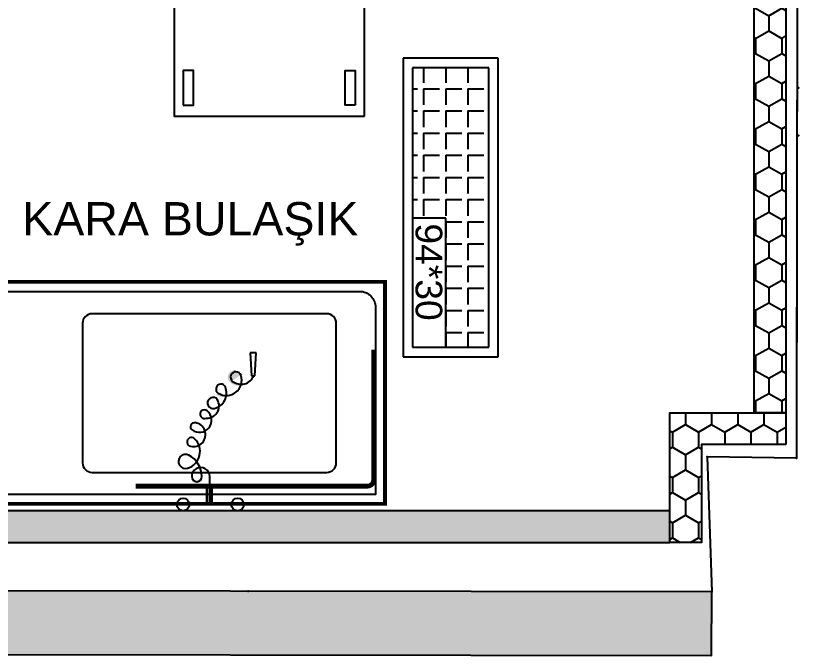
# Model space of a CAD drawing. Header units: millimetres. Extents: x 17474 to 44983, y -1049 to 14585.
# Drawn here: x 19533.3 to 19780.1, y -155.5 to 46.2 of the extents above; entities that cross this region are included whole.
import ezdxf

# ---------------------------------------------------------------- set-up
doc = ezdxf.new("R2010")
doc.units = ezdxf.units.MM
for name, color, linetype in [('-DWG_ANA', 7, 'Continuous'), ('-DWG_DETAY1', 7, 'Continuous'), ('-DWG_DETAY2', 7, 'Continuous'), ('10 CM  SOĞUK ODA PANEL-PASLANMAZ KAPLAMA', 253, 'Continuous'), ('DUVARIC', 254, 'Continuous'), ('Kıtc-002 Çizgi', 7, 'Continuous'), ('Kıtc-028 Yer Izgarası', 252, 'Continuous'), ('NOKTA', 7, 'Continuous'), ('S2000-001 Duvar', 6, 'Continuous'), ('S2000-002 Çizgi', 7, 'Continuous')]:
    doc.layers.add(name, color=color, linetype=linetype)
doc.styles.get("Standard").update_dxf_attribs({"font": 'arial.ttf'})
doc.styles.add('X_Roads$0$Standard', font='arial.ttf')

# ---------------------------------------------------------------- blocks, each defined once
blk = doc.blocks.new('A$C4B0A774B')
at = {"layer": 'S2000-002 Çizgi'}
for points in [[(0, 60), (0, 0), (60, 0), (60, 60)], [(2.89, 56.62), (6.08, 56.62), (6.08, 45.6), (2.89, 45.6)], [(57.11, 56.62), (53.92, 56.62), (53.92, 45.6), (57.11, 45.6)], [(2.89, 3.38), (6.08, 3.38), (6.08, 14.4), (2.89, 14.4)], [(57.11, 3.38), (53.92, 3.38), (53.92, 14.4), (57.11, 14.4)]]:
    blk.add_lwpolyline(points, close=True, dxfattribs=at)
blk = doc.blocks.new('A$C11D46695')
at = {"layer": 'Kıtc-028 Yer Izgarası'}
for p, q in [((94.1, 30), (0, 30)), ((0, 30), (0, 0)), ((94.1, 0), (94.1, 30)), ((91.1, 27), (3, 27)), ((3, 27), (3, 3)), ((9.65, 20.4), (9.65, 25.48)), ((16.63, 20.4), (16.63, 25.48)), ((23.62, 20.4), (23.62, 25.48)), ((30.6, 20.4), (30.6, 25.48)), ((37.59, 20.4), (37.59, 25.48)), ((44.57, 20.4), (44.57, 25.48)), ((51.56, 20.4), (51.56, 25.48)), ((58.54, 20.4), (58.54, 25.48)), ((65.53, 20.4), (65.53, 25.48)), ((72.51, 20.4), (72.51, 25.48)), ((79.5, 20.4), (79.5, 25.48)), ((86.48, 20.4), (86.48, 25.48)), ((91.1, 3), (91.1, 27)), ((3, 20.4), (7.74, 20.4)), ((9.65, 20.4), (14.73, 20.4)), ((16.63, 20.4), (21.71, 20.4)), ((23.62, 20.4), (28.7, 20.4)), ((30.6, 20.4), (35.68, 20.4)), ((37.59, 20.4), (42.67, 20.4)), ((44.57, 20.4), (49.65, 20.4)), ((51.56, 20.4), (56.64, 20.4)), ((58.54, 20.4), (63.62, 20.4)), ((65.53, 20.4), (70.61, 20.4)), ((72.51, 20.4), (77.59, 20.4)), ((79.5, 20.4), (84.58, 20.4)), ((86.48, 20.4), (91.1, 20.4)), ((9.65, 13.42), (9.65, 18.5)), ((16.63, 13.42), (16.63, 18.5)), ((23.62, 13.42), (23.62, 18.5)), ((30.6, 13.42), (30.6, 18.5)), ((37.59, 13.42), (37.59, 18.5)), ((44.57, 13.42), (44.57, 18.5)), ((51.56, 13.42), (51.56, 18.5)), ((58.54, 13.42), (58.54, 18.5)), ((65.53, 13.42), (65.53, 18.5)), ((72.51, 13.42), (72.51, 18.5)), ((79.5, 13.42), (79.5, 18.5)), ((86.48, 13.42), (86.48, 18.5)), ((3, 13.42), (7.74, 13.42)), ((9.65, 13.42), (14.73, 13.42)), ((16.63, 13.42), (21.71, 13.42)), ((23.62, 13.42), (28.7, 13.42)), ((30.6, 13.42), (35.68, 13.42)), ((37.59, 13.42), (42.67, 13.42)), ((44.57, 13.42), (49.65, 13.42)), ((91.1, 13.5), (50.37, 13.5)), ((50.37, 13.5), (50.37, 3)), ((51.56, 13.42), (56.64, 13.42)), ((58.54, 13.42), (63.62, 13.42)), ((65.53, 13.42), (70.61, 13.42)), ((72.51, 13.42), (77.59, 13.42)), ((79.5, 13.42), (84.58, 13.42)), ((86.48, 13.42), (91.1, 13.42)), ((91.1, 3), (91.1, 13.5)), ((9.65, 6.43), (9.65, 11.51)), ((16.63, 6.43), (16.63, 11.51)), ((23.62, 6.43), (23.62, 11.51)), ((30.6, 6.43), (30.6, 11.51)), ((37.59, 6.43), (37.59, 11.51)), ((44.57, 6.43), (44.57, 11.51)), ((3, 6.43), (7.74, 6.43)), ((9.65, 6.43), (14.73, 6.43)), ((16.63, 6.43), (21.71, 6.43)), ((23.62, 6.43), (28.7, 6.43)), ((30.6, 6.43), (35.68, 6.43)), ((37.59, 6.43), (42.67, 6.43)), ((44.57, 6.43), (49.65, 6.43)), ((3, 3), (91.1, 3)), ((9.65, 3), (9.65, 4.53)), ((16.63, 3), (16.63, 4.53)), ((23.62, 3), (23.62, 4.53)), ((30.6, 3), (30.6, 4.53)), ((37.59, 3), (37.59, 4.53)), ((44.57, 3), (44.57, 4.53)), ((50.37, 3), (91.1, 3)), ((0, 0), (94.1, 0))]:
    blk.add_line(p, q, dxfattribs=at)
blk.add_text('94*30', height=8.4, rotation=360, dxfattribs=at).set_placement((52.07, 3.94))
blk = doc.blocks.new('A$C7BE05278')
at = {"layer": 'S2000-002 Çizgi'}
blk.add_hatch(color=256, dxfattribs=at).paths.add_polyline_path([(15.9, 41.65), (14.34, 41.67), (14.4, 47.58), (15.96, 47.57)], flags=0)
h = blk.add_hatch(color=256, dxfattribs=at)
h.paths.add_polyline_path([(4.65, 9.9, -0.025454), (4.81, 10.42, 0.278063), (0.77, 7.52), (1.23, 7.32, -0.265675)])
h.paths.add_polyline_path([(5.35, 10.43, 0.028094), (4.81, 10.42, 0.025454), (4.65, 9.9, -0.030609), (5.18, 9.93, -0.027259)])
h.paths.add_polyline_path([(5.35, 10.43, 0.027259), (5.18, 9.93, -0.171751), (7.9, 8.98), (7.9, 8.98), (5.22, 7.15, -0.147228), (5.18, 9.93, 0.030609), (4.65, 9.9, 0.138731), (4.75, 7, 1.347306), (8.21, 9.37, 0.162476)])
h.paths.add_polyline_path([(12.46, 12.66), (12.73, 13.08, 0.483116), (4.81, 10.42, -0.028094), (5.35, 10.43, -0.470681)])
for p, q in [((14.4, 47.58), (14.34, 41.67)), ((14.4, 47.58), (14.34, 41.67)), ((15.96, 47.57), (14.4, 47.58)), ((15.96, 47.57), (14.4, 47.58)), ((15.05, 47.56), (14.97, 38.92)), ((15.9, 41.65), (15.96, 47.57)), ((15.9, 41.65), (15.96, 47.57)), ((14.34, 41.67), (15.9, 41.65)), ((14.34, 41.67), (15.9, 41.65)), ((0.47, 7.33), (0, 0.02)), ((0.47, 7.33), (0, 0.02)), ((1.54, 7.31), (0.47, 7.33)), ((1.54, 7.31), (0.47, 7.33)), ((1.86, 0), (1.54, 7.31)), ((1.86, 0), (1.54, 7.31)), ((0, 0.02), (1.86, 0))]:
    blk.add_line(p, q, dxfattribs=at)
blk.add_lwpolyline([(15.9, 41.65), (14.34, 41.67), (14.4, 47.58), (15.96, 47.57)], close=True, dxfattribs=at)
for centre in [(6.31, 47.78), (23.47, 47.61)]:
    blk.add_circle(centre, 1.99, dxfattribs=at)
for centre, radius, start, end in [((19.09, 38.88), 1.6, 359.43, 179.43), ((17.83, 38.9), 2.86, 179.43, 359.43), ((25.13, 38.82), 7.64, 179.43, 242.0346), ((23.49, 30.88), 5.53, 105.7663, 225.7833), ((22.59, 34.05), 2.23, 242.0346, 105.7663), ((20, 25.62), 3.8, 74.9498, 261.6763), ((20.62, 27.93), 1.41, 225.7833, 74.9498), ((18.07, 21.08), 3.83, 52.4089, 229.1112), ((19.64, 23.11), 1.26, 261.6763, 52.4089), ((15.59, 16.68), 3.77, 86.0156, 220.6772), ((16.45, 19.21), 1.37, 229.1112, 116.3243), ((14.42, 12.56), 4.98, 103.1199, 200.7743), ((13.69, 15.69), 1.76, 236.8088, 103.1199), ((9.42, 8.58), 4.83, 57.0103, 197.5795), ((11.21, 11.34), 1.54, 200.7743, 57.0103), ((4.79, 5.59), 4.31, 51.245, 156.7533), ((6.43, 7.63), 1.7, 197.5795, 51.245)]:
    blk.add_arc(centre, radius, start, end, dxfattribs=at)
blk = doc.blocks.new('lv')
at = {"layer": '-DWG_ANA', "color": 0, "const_width": 1.2, "elevation": 0}
blk.add_lwpolyline([(37076.32, 6381.6), (37076.32, 6311.6), (36936.32, 6311.6), (36936.32, 6381.6)], close=True, dxfattribs=at)
at = {"layer": '-DWG_DETAY1', "color": 0, "linetype": 'Continuous', "elevation": 0}
blk.add_lwpolyline([(37073.32, 6373.6), (37073.32, 6314.6), (36939.32, 6314.6), (36939.32, 6373.6, -0.414214), (36944.32, 6378.6), (37068.32, 6378.6, -0.414214)], format="xyb", close=True, dxfattribs=at)
at = {"layer": '-DWG_DETAY1', "color": 0}
blk.add_lwpolyline([(37060.96, 6324.53), (37060.96, 6368.53, 0.414214), (37057.96, 6371.53), (36983.96, 6371.53, 0.414214), (36980.96, 6368.53), (36980.96, 6324.53, 0.414214), (36983.96, 6321.53), (37057.96, 6321.53, 0.414214)], format="xyb", close=True, dxfattribs=at)
at = {"layer": '-DWG_DETAY2', "color": 0, "const_width": 1.5}
blk.add_lwpolyline([(37072.74, 6360.18), (37072.74, 6319.18, -0.414214), (37070.74, 6317.18), (36997.74, 6317.18)], format="xyb", dxfattribs=at)
at = {"layer": 'S2000-002 Çizgi', "rotation": 180.5699862076908}
blk.add_blockref('A$C7BE05278', (37035.66, 6359.25), dxfattribs=at)

msp = doc.modelspace()

# ---------------------------------------------------------------- hatches: boundary and pattern name
at = {"layer": '10 CM  SOĞUK ODA PANEL-PASLANMAZ KAPLAMA'}
h = msp.add_hatch(dxfattribs=at)
h.set_pattern_fill('HONEY', color=256, scale=1.5, angle=-90)
h.set_pattern_definition([(270, (21470.0085, 4918.196), (4.124446, -7.14375), [4.7625, -9.525]), (30, (21470.0085, 4918.196), (4.124446, 7.14375), [4.7625, -9.525]), (330, (21470.0085, 4918.196), (8.248892, -2e-08), [-9.525, 4.7625])])
h.paths.add_polyline_path([(19776.17, 205.51), (19776.17, -79.02), (19766.17, -79.02), (19766.17, 205.51)])
h = msp.add_hatch(dxfattribs=at)
h.set_pattern_fill('HONEY', color=256, scale=1.5, angle=-90)
h.set_pattern_definition([(270, (14824.0204, -4342.8324), (4.124446, -7.14375), [4.7625, -9.525]), (30, (14824.0204, -4342.8324), (4.124446, 7.14375), [4.7625, -9.525]), (330, (14824.0204, -4342.8324), (8.248892, -2e-08), [-9.525, 4.7625])])
h.paths.add_polyline_path([(19776.17, -89.02), (19749.53, -89.02), (19749.53, -119.93), (19739.53, -119.93), (19739.53, -79.02), (19776.17, -79.02)])
h = msp.add_hatch(dxfattribs=at)
h.set_pattern_fill('HONEY', color=256, scale=1.5, angle=-90)
h.set_pattern_definition([(270, (14625.592, 3895.2467), (4.124446, -7.14375), [4.7625, -9.525]), (30, (14625.592, 3895.2467), (4.124446, 7.14375), [4.7625, -9.525]), (330, (14625.592, 3895.2467), (8.248892, -2e-08), [-9.525, 4.7625])])
h.paths.add_polyline_path([(19739.53, -119.93), (19739.53, -109.93), (18859.94, -109.92), (18859.94, -119.92)])
at = {"layer": 'DUVARIC'}
h = msp.add_hatch(dxfattribs=at)
h.set_pattern_fill('JIS_STN_2.5', color=256, scale=2, angle=-0.33)
h.set_pattern_definition([(44.669988, (-17068.903, -6479.164), (-3.5151114, 3.5558391), []), (44.669988, (-17065.373, -6479.1844), (-3.5151114, 3.5558391), [2.4, -1])])
h.paths.add_polyline_path([(18823.71, -142.26), (19231.88, -152.26), (19242.87, -153.89), (19524.93, -155.2), (19752.76, -155.5), (19752.79, -135.5), (19524.99, -135.2), (19244.39, -133.9), (19233.59, -132.3), (18825.56, -122.42)])

# ---------------------------------------------------------------- linework, layer by layer
at = {"layer": '10 CM  SOĞUK ODA PANEL-PASLANMAZ KAPLAMA'}
for points in [[(19776.17, 205.51), (19776.17, -79.02), (19766.17, -79.02), (19766.17, 205.51)], [(19776.17, -89.02), (19749.53, -89.02), (19749.53, -119.93), (19739.53, -119.93), (19739.53, -79.02), (19776.17, -79.02)]]:
    msp.add_lwpolyline(points, close=True, dxfattribs=at)
msp.add_lwpolyline([(19739.53, -119.93), (19739.53, -109.93), (18859.94, -109.92), (18859.94, -119.92), (19739.53, -119.93)], dxfattribs=at)
at = {"layer": 'DUVARIC'}
for p, q in [((19780.09, 254.6), (19779.49, -78.3)), ((19779.49, -93.3), (19751.39, -92.9)), ((19751.39, -92.9), (19752.79, -135.5))]:
    msp.add_line(p, q, dxfattribs=at)
at = {"layer": 'DUVARIC', "color": 14, "true_color": 0xa30000}
msp.add_line((19780.09, 239.6), (19779.49, -93.3), dxfattribs=at)
at = {"layer": 'DUVARIC'}
msp.add_lwpolyline([(18823.71, -142.26), (19231.88, -152.26), (19242.87, -153.89), (19524.93, -155.2), (19752.76, -155.5), (19752.79, -135.5), (19524.99, -135.2), (19244.39, -133.9), (19233.59, -132.3), (18825.56, -122.42)], close=True, dxfattribs=at)
at = {"layer": 'NOKTA'}
msp.add_point((19780.09, 23.4), dxfattribs=at)
at = {"layer": 'NOKTA', "color": 3}
for p in [(19780.09, 8.4), (19751.39, -92.9), (19779.49, -93.3), (19606.59, -135.3), (19752.79, -135.5)]:
    msp.add_point(p, dxfattribs=at)

# ---------------------------------------------------------------- block references
at = {"rotation": 179.9999999999999}
msp.add_blockref('A$C4B0A774B', (19643.27, 74.52, 0), dxfattribs=at)
at = {"layer": 'Kıtc-002 Çizgi', "rotation": 270}
msp.add_blockref('A$C11D46695', (19655.48, 32.75, 0), dxfattribs=at)
at = {"layer": 'S2000-001 Duvar'}
msp.add_blockref('lv', (-17426.55, -6419.34), dxfattribs=at)

# ---------------------------------------------------------------- texts
at = {"layer": 'S2000-001 Duvar', "color": 0, "insert": (19535.4, -12.61), "char_height": 10.5, "attachment_point": 1, "style": 'X_Roads$0$Standard'}
msp.add_mtext_dynamic_manual_height_columns('KARA BULAŞIK', width=493.5912, gutter_width=50, heights=[0], dxfattribs=at)

doc.saveas('drawing.dxf')
